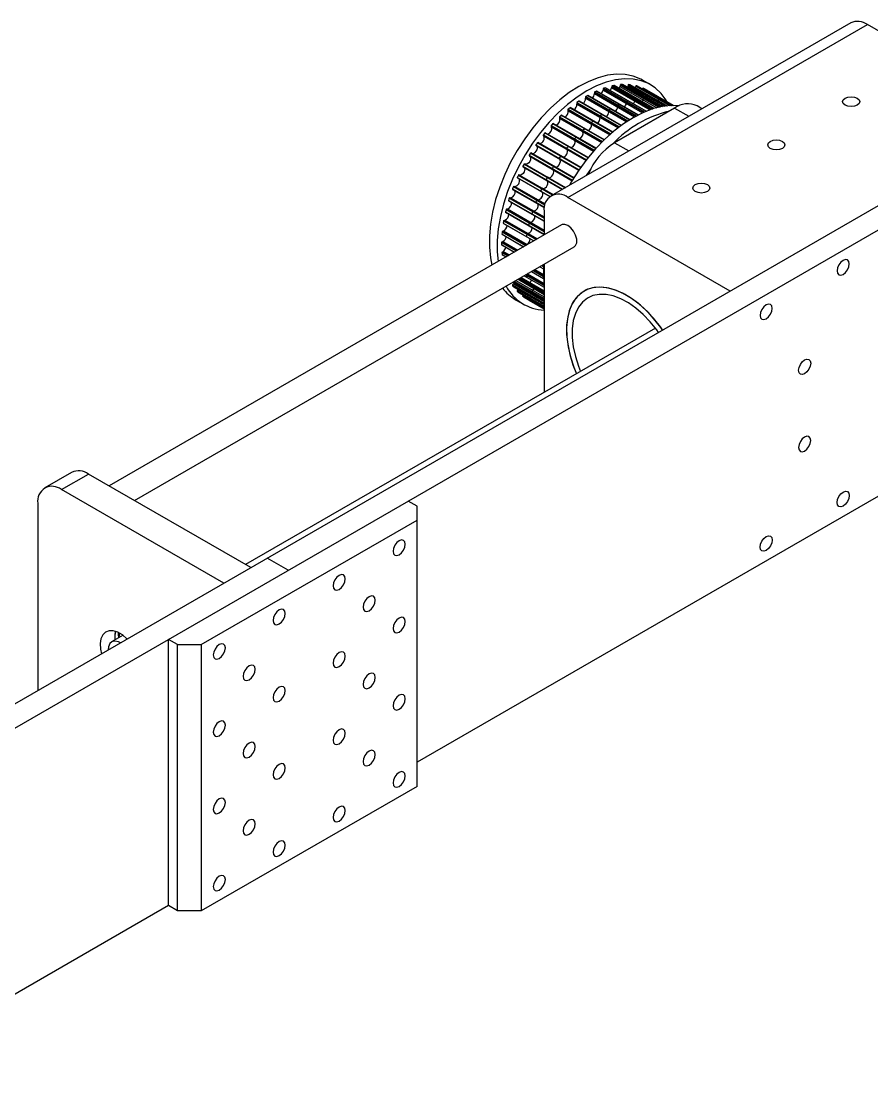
# Model space of a CAD drawing. Header units: millimetres. Extents: x 228 to 8791, y 273 to 5008.
# Drawn here: x 1066.4 to 1267, y 766.3 to 1019.5 of the extents above; entities that cross this region are included whole.
import ezdxf

# ---------------------------------------------------------------- set-up
doc = ezdxf.new("R2010")
doc.units = ezdxf.units.MM

msp = doc.modelspace()

# ---------------------------------------------------------------- linework, layer by layer
at = {"color": 7, "linetype": 'Continuous', "lineweight": 25}
for p, q in [((1262.118, 1019.14), (1191.408, 978.32)), ((1195.376, 977.927), (1266.087, 1018.747)), ((1309.335, 993.781), (1266.087, 1018.747)), ((1214.807, 1004.578), (1212.968, 1005.639)), ((1201.651, 1002.739), (1201.631, 1002.45)), ((1201.651, 1002.739), (1211.405, 997.108)), ((1201.728, 1002.858), (1211.552, 997.187)), ((1202.155, 1003.053), (1211.952, 997.397)), ((1211.975, 997.409), (1202.197, 1003.054)), ((1203.727, 1003.593), (1203.682, 1003.293)), ((1203.682, 1003.293), (1213.007, 997.91)), ((1203.727, 1003.593), (1213.325, 998.052)), ((1203.81, 1003.706), (1213.484, 998.121)), ((1204.23, 1003.845), (1213.868, 998.282)), ((1213.886, 998.289), (1204.264, 1003.843)), ((1205.76, 1004.173), (1205.69, 1003.866)), ((1205.69, 1003.866), (1214.768, 998.626)), ((1205.76, 1004.173), (1215.144, 998.756)), ((1205.849, 1004.279), (1215.317, 998.813)), ((1206.257, 1004.361), (1215.673, 998.925)), ((1215.687, 998.93), (1206.284, 1004.358)), ((1207.728, 1004.474), (1207.635, 1004.163)), ((1207.635, 1004.163), (1216.367, 999.122)), ((1207.728, 1004.474), (1216.809, 999.232)), ((1207.822, 1004.571), (1216.996, 999.275)), ((1208.214, 1004.596), (1217.313, 999.343)), ((1217.322, 999.345), (1208.234, 1004.591)), ((1209.494, 1004.18), (1209.378, 1003.931)), ((1209.61, 1004.492), (1209.494, 1004.18)), ((1209.494, 1004.18), (1217.735, 999.423)), ((1209.61, 1004.492), (1218.248, 999.505)), ((1209.707, 1004.579), (1218.449, 999.533)), ((1210.079, 1004.546), (1218.709, 999.564)), ((1218.714, 999.565), (1210.093, 1004.542)), ((1211.248, 1003.918), (1211.232, 1003.884)), ((1211.385, 1004.226), (1211.248, 1003.918)), ((1211.248, 1003.918), (1218.777, 999.572)), ((1211.385, 1004.226), (1219.36, 999.623)), ((1211.484, 1004.303), (1219.571, 999.635)), ((1211.832, 1004.213), (1211.839, 1004.209)), ((1211.832, 1004.213), (1219.747, 999.643)), ((1219.749, 999.643), (1211.839, 1004.209)), ((1213.034, 1003.681), (1212.969, 1003.557)), ((1213.034, 1003.681), (1220.015, 999.651)), ((1213.134, 1003.746), (1220.225, 999.653)), ((1213.453, 1003.599), (1213.455, 1003.598)), ((1213.453, 1003.599), (1220.288, 999.653)), ((1220.288, 999.653), (1213.455, 1003.598)), ((1197.463, 1000.253), (1197.493, 999.994)), ((1197.463, 1000.253), (1207.42, 994.504)), ((1197.525, 1000.38), (1207.542, 994.597)), ((1197.951, 1000.678), (1207.954, 994.904)), ((1207.986, 994.927), (1198.008, 1000.687)), ((1199.555, 1001.622), (1199.56, 1001.347)), ((1199.555, 1001.622), (1209.426, 995.924)), ((1199.56, 1001.347), (1209.205, 995.779)), ((1199.625, 1001.746), (1209.56, 996.011)), ((1200.054, 1001.994), (1209.969, 996.27)), ((1209.996, 996.287), (1200.104, 1001.998)), ((1201.631, 1002.45), (1211.139, 996.961)), ((1209.162, 1000.13), (1209.207, 1000.429)), ((1211.17, 1000.703), (1211.24, 1001.01)), ((1213.115, 1001), (1213.208, 1001.31)), ((1214.858, 1000.767), (1214.974, 1001.017)), ((1214.974, 1001.017), (1215.09, 1001.328)), ((1216.712, 1000.72), (1216.728, 1000.754)), ((1216.728, 1000.754), (1216.865, 1001.063)), ((1217.319, 1001.046), (1217.312, 1001.049)), ((1218.449, 1000.393), (1218.514, 1000.517)), ((1218.935, 1000.434), (1218.933, 1000.435)), ((1195.396, 998.647), (1195.451, 998.408)), ((1195.396, 998.647), (1205.42, 992.86)), ((1195.449, 998.776), (1205.53, 992.957)), ((1195.451, 998.408), (1205.278, 992.735)), ((1195.869, 999.122), (1205.938, 993.309)), ((1205.975, 993.34), (1195.933, 999.136)), ((1197.493, 999.994), (1207.241, 994.366)), ((1205.04, 998.183), (1205.035, 998.458)), ((1220.558, 999.025), (1206.416, 990.861)), ((1207.111, 999.287), (1207.131, 999.576)), ((1220.558, 999.025), (1223.916, 997.086)), ((1227.02, 998.879), (1225.857, 999.55)), ((973.283, 805.497), (1304.385, 996.638)), ((1191.858, 995.355), (1202.014, 989.492)), ((1202.058, 989.54), (1191.936, 995.383)), ((1193.378, 996.822), (1193.458, 996.605)), ((1193.378, 996.822), (1203.452, 991.007)), ((1193.422, 996.952), (1203.55, 991.105)), ((1193.458, 996.605), (1203.344, 990.898)), ((1193.831, 997.341), (1203.95, 991.499)), ((1203.99, 991.538), (1193.902, 997.362)), ((1200.931, 995.244), (1200.876, 995.484)), ((1202.973, 996.831), (1202.943, 997.089)), ((978.232, 802.639), (1309.335, 993.781)), ((1189.576, 992.598), (1189.701, 992.431)), ((1189.576, 992.598), (1199.712, 986.746)), ((1189.601, 992.724), (1199.788, 986.843)), ((1189.972, 993.187), (1200.155, 987.308)), ((1200.201, 987.366), (1190.057, 993.222)), ((1191.431, 994.798), (1191.534, 994.606)), ((1191.431, 994.798), (1201.541, 988.962)), ((1191.466, 994.927), (1201.628, 989.061)), ((1191.534, 994.606), (1201.464, 988.873)), ((1198.938, 993.442), (1198.858, 993.659)), ((1187.834, 990.244), (1187.98, 990.106)), ((1187.834, 990.244), (1197.985, 984.383)), ((1187.848, 990.367), (1198.05, 984.477)), ((1187.98, 990.106), (1197.959, 984.345)), ((1188.195, 990.859), (1198.395, 984.971)), ((1198.443, 985.039), (1188.286, 990.902)), ((1189.701, 992.431), (1199.662, 986.681)), ((1197.014, 991.442), (1196.911, 991.635)), ((1206.416, 990.861), (1209.774, 988.922)), ((1186.223, 987.763), (1186.388, 987.656)), ((1186.223, 987.763), (1196.382, 981.899)), ((1186.226, 987.881), (1196.436, 981.988)), ((1186.388, 987.656), (1196.376, 981.889)), ((1186.545, 988.397), (1196.754, 982.504)), ((1196.804, 982.583), (1186.642, 988.45)), ((1195.181, 989.268), (1195.056, 989.434)), ((1184.754, 985.295), (1194.122, 979.887)), ((1184.757, 985.185), (1194.028, 979.833)), ((1185.041, 985.829), (1194.728, 980.237)), ((1185.142, 985.891), (1185.318, 985.802)), ((1185.142, 985.891), (1194.832, 980.297)), ((1185.318, 985.802), (1194.843, 980.303)), ((1193.46, 986.943), (1193.314, 987.08)), ((1183.447, 982.635), (1191.179, 978.172)), ((1183.455, 982.534), (1191.106, 978.117)), ((1183.699, 983.182), (1191.764, 978.526)), ((1183.799, 983.256), (1183.991, 983.198)), ((1183.799, 983.256), (1191.878, 978.592)), ((1183.991, 983.198), (1191.924, 978.618)), ((1190.798, 982.638), (1190.622, 982.727)), ((1191.868, 984.492), (1191.703, 984.6)), ((1182.32, 979.932), (1189.824, 975.6)), ((1182.331, 979.841), (1189.814, 975.521)), ((1182.534, 980.485), (1189.943, 976.208)), ((1182.632, 980.57), (1182.838, 980.544)), ((1182.632, 980.57), (1189.976, 976.33)), ((1182.838, 980.544), (1190, 976.41)), ((1189.471, 980.034), (1189.279, 980.092)), ((1181.559, 977.768), (1189.763, 973.032)), ((1181.653, 977.863), (1181.871, 977.87)), ((1181.653, 977.863), (1189.763, 973.181)), ((1181.871, 977.87), (1189.763, 973.314)), ((1188.318, 977.381), (1188.112, 977.406)), ((1233.675, 955.818), (1195.376, 977.927)), ((1180.784, 975.061), (1189.763, 969.877)), ((1180.874, 975.164), (1181.102, 975.204)), ((1180.874, 975.164), (1189.763, 970.033)), ((1181.102, 975.204), (1189.763, 970.204)), ((1181.384, 977.215), (1189.763, 972.378)), ((1181.399, 977.133), (1189.763, 972.305)), ((1180.217, 972.394), (1187.863, 967.98)), ((1180.302, 972.504), (1180.537, 972.576)), ((1180.302, 972.504), (1188.002, 968.06)), ((1180.537, 972.576), (1188.181, 968.163)), ((1180.651, 974.513), (1189.763, 969.253)), ((1180.668, 974.441), (1189.763, 969.191)), ((1187.352, 974.706), (1187.133, 974.699)), ((1189.763, 974.686), (1189.763, 969.077)), ((1193.876, 971.451), (1087.098, 909.809)), ((1179.866, 969.794), (1185.436, 966.579)), ((1179.945, 969.912), (1180.184, 970.015)), ((1179.945, 969.912), (1185.577, 966.66)), ((1180.128, 971.857), (1187.354, 967.686)), ((1180.147, 971.794), (1187.309, 967.66)), ((1180.184, 970.015), (1185.786, 966.781)), ((1186.582, 972.041), (1186.354, 972.001)), ((1179.733, 967.292), (1183.203, 965.289)), ((1179.805, 967.415), (1180.047, 967.548)), ((1179.805, 967.415), (1183.345, 965.371)), ((1179.821, 969.275), (1184.964, 966.306)), ((1179.841, 969.222), (1184.928, 966.285)), ((1180.047, 967.548), (1183.581, 965.508)), ((1186.017, 969.413), (1185.782, 969.341)), ((1093.098, 906.345), (1196.876, 966.255)), ((1179.733, 966.797), (1182.773, 965.042)), ((1179.754, 966.752), (1182.745, 965.025)), ((1179.821, 964.915), (1181.187, 964.126)), ((1179.885, 965.041), (1180.126, 965.203)), ((1179.885, 965.041), (1181.329, 964.208)), ((1180.126, 965.203), (1181.589, 964.358)), ((1185.664, 966.851), (1185.425, 966.748)), ((1179.866, 964.447), (1180.805, 963.905)), ((1179.886, 964.411), (1180.783, 963.893)), ((1189.763, 962.149), (1189.763, 931.898)), ((1185.412, 959.637), (1189.763, 957.125)), ((1185.552, 959.717), (1189.763, 957.286)), ((1185.901, 959.841), (1185.664, 959.653)), ((1185.834, 959.88), (1189.747, 957.621)), ((1185.901, 959.841), (1186.1, 960.034)), ((1186.784, 960.429), (1189.664, 958.766)), ((1186.806, 960.441), (1189.663, 958.792)), ((1187.188, 960.662), (1189.645, 959.243)), ((1187.329, 960.744), (1189.64, 959.409)), ((1187.59, 960.894), (1189.634, 959.714)), ((1188.745, 961.561), (1189.647, 961.041)), ((1188.774, 961.578), (1189.648, 961.073)), ((1189.203, 961.825), (1189.668, 961.557)), ((1189.345, 961.907), (1189.676, 961.716)), ((1189.581, 962.044), (1189.692, 961.98)), ((1182.32, 957.143), (1189.763, 952.846)), ((1182.347, 957.271), (1182.559, 957.527)), ((1182.347, 957.271), (1189.763, 952.989)), ((1182.432, 957.917), (1189.763, 953.685)), ((1182.439, 957.92), (1189.763, 953.692)), ((1182.717, 957.752), (1182.559, 957.527)), ((1182.559, 957.527), (1189.763, 953.368)), ((1182.656, 958.046), (1189.763, 953.943)), ((1182.787, 958.121), (1189.763, 954.094)), ((1183.103, 958.304), (1189.763, 954.459)), ((1183.61, 958.597), (1189.763, 955.044)), ((1183.62, 958.603), (1189.763, 955.056)), ((1183.896, 958.762), (1189.763, 955.375)), ((1184.032, 958.84), (1189.763, 955.532)), ((1184.333, 959.014), (1189.763, 955.879)), ((1185.066, 959.437), (1189.763, 956.725)), ((1185.081, 959.446), (1189.763, 956.743)), ((1186.409, 957.815), (1186.178, 957.601)), ((1182.534, 956.838), (1189.763, 952.664)), ((1182.545, 956.828), (1189.763, 952.661)), ((1183.447, 955.742), (1189.763, 952.095)), ((1183.464, 955.866), (1183.662, 956.139)), ((1183.464, 955.866), (1189.763, 952.23)), ((1183.684, 956.17), (1183.662, 956.139)), ((1183.662, 956.139), (1189.763, 952.617)), ((1183.699, 955.486), (1183.706, 955.481)), ((1183.699, 955.486), (1189.763, 951.986)), ((1183.706, 955.481), (1189.763, 951.984)), ((1184.754, 954.591), (1189.763, 951.699)), ((1184.761, 954.711), (1184.836, 954.829)), ((1184.761, 954.711), (1189.763, 951.823)), ((1187.124, 955.982), (1186.902, 955.746)), ((1188.039, 954.363), (1188.197, 954.589)), ((1183.034, 953.787), (1184.873, 952.725)), ((1185.041, 954.389), (1185.043, 954.387)), ((1185.041, 954.389), (1189.763, 951.663)), ((1185.043, 954.387), (1189.763, 951.662)), ((1186.224, 953.705), (1186.221, 953.707)), ((1186.224, 953.705), (1189.763, 951.662)), ((1188.039, 954.363), (1187.827, 954.107)), ((1189.143, 952.976), (1188.944, 952.702)), ((1189.143, 952.976), (1189.165, 953.007)), ((1189.186, 952.317), (1189.179, 952.323)), ((1216.062, 947.079), (1119.299, 891.22)), ((1309.335, 930.907), (1159.782, 844.572)), ((1078.271, 913.007), (1071.907, 909.333)), ((1075.875, 908.94), (1082.239, 912.614)), ((1120.538, 890.505), (1082.239, 912.614)), ((1114.174, 886.831), (1075.875, 908.94)), ((1070.262, 905.699), (1070.262, 861.482)), ((1159.782, 904.996), (1157.661, 906.221)), ((1159.782, 838.857), (1159.782, 904.996)), ((1108.87, 872.34), (1159.782, 901.731)), ((1129.376, 889.893), (1124.427, 892.75)), ((1090.393, 874.533), (1087.708, 872.982)), ((1089.562, 875.068), (1089.646, 874.951)), ((1103.214, 872.34), (1101.092, 873.565)), ((1101.092, 810.691), (1101.092, 873.565)), ((1103.214, 872.34), (1108.87, 872.34)), ((1103.214, 809.466), (1103.214, 872.34)), ((1108.87, 872.34), (1108.87, 809.466)), ((1159.782, 838.857), (1108.87, 809.466)), ((1101.092, 810.691), (1024.222, 766.315)), ((1103.214, 809.466), (1101.092, 810.691)), ((1108.87, 809.466), (1103.214, 809.466))]:
    msp.add_line(p, q, dxfattribs=at)
at = {"color": 7, "linetype": 'Continuous', "lineweight": 25, "flags": 128}
for points in [[(1212.968, 1005.639), (1212.559, 1005.863), (1210.812, 1006.568), (1208.915, 1006.958), (1206.889, 1007.029), (1204.76, 1006.779), (1202.552, 1006.213), (1200.29, 1005.335), (1198.001, 1004.157), (1195.712, 1002.693), (1193.451, 1000.959), (1191.242, 998.976), (1189.113, 996.767), (1187.088, 994.358), (1185.191, 991.777), (1183.444, 989.056), (1181.868, 986.224), (1180.48, 983.316), (1179.299, 980.366), (1178.336, 977.408), (1177.605, 974.478), (1177.112, 971.608), (1176.864, 968.834), (1176.864, 966.187), (1177.112, 963.699), (1177.455, 961.971)], [(1218.761, 1000.535), (1218.542, 1000.898), (1217.36, 1002.484), (1215.973, 1003.79), (1214.397, 1004.802), (1212.65, 1005.507), (1210.753, 1005.897), (1208.728, 1005.968), (1206.599, 1005.718), (1204.39, 1005.151), (1202.128, 1004.274), (1199.84, 1003.096), (1197.551, 1001.631), (1195.289, 999.897), (1193.081, 997.914), (1190.951, 995.705), (1188.926, 993.297), (1187.029, 990.716), (1185.282, 987.994), (1183.706, 985.163), (1182.319, 982.255), (1181.137, 979.305), (1180.175, 976.347), (1179.443, 973.416), (1178.95, 970.547), (1178.702, 967.773), (1178.702, 965.126), (1178.923, 962.819)], [(1205.69, 1003.866), (1205.555, 1003.493), (1205.375, 1003.202)], [(1207.635, 1004.163), (1207.474, 1003.792), (1207.419, 1003.703)], [(1208.214, 1004.596), (1208.226, 1004.595), (1208.234, 1004.591)], [(1210.079, 1004.546), (1210.09, 1004.543), (1210.093, 1004.542)], [(1213.134, 1003.746), (1213.123, 1003.749), (1213.11, 1003.749), (1213.096, 1003.744), (1213.082, 1003.737), (1213.069, 1003.726), (1213.056, 1003.713), (1213.044, 1003.698), (1213.034, 1003.681)], [(1210.855, 1000.038), (1211.035, 1000.329), (1211.17, 1000.703)], [(1210.855, 1000.038), (1211.035, 1000.329), (1211.17, 1000.703)], [(1212.899, 1000.539), (1212.954, 1000.629), (1213.115, 1001)], [(1212.899, 1000.539), (1212.954, 1000.629), (1213.115, 1001)], [(1213.714, 1001.428), (1213.706, 1001.431), (1213.694, 1001.432)], [(1213.714, 1001.428), (1213.706, 1001.431), (1213.694, 1001.432)], [(1215.573, 1001.378), (1215.57, 1001.379), (1215.559, 1001.382)], [(1215.573, 1001.378), (1215.57, 1001.379), (1215.559, 1001.382)], [(1218.514, 1000.517), (1218.524, 1000.534), (1218.536, 1000.549), (1218.549, 1000.563), (1218.562, 1000.573), (1218.576, 1000.581), (1218.59, 1000.585), (1218.603, 1000.586), (1218.614, 1000.583)], [(1218.514, 1000.517), (1218.524, 1000.534), (1218.536, 1000.549), (1218.549, 1000.563), (1218.562, 1000.573), (1218.576, 1000.581), (1218.59, 1000.585), (1218.603, 1000.586), (1218.614, 1000.583)], [(1260.81, 1001.383), (1261.467, 1001.637), (1262.242, 1001.726), (1263.017, 1001.637), (1263.674, 1001.383), (1264.113, 1001.004), (1264.267, 1000.557), (1264.113, 1000.109), (1263.674, 999.73), (1263.017, 999.477), (1262.242, 999.388), (1261.467, 999.477), (1260.81, 999.73), (1260.371, 1000.109), (1260.217, 1000.557), (1260.371, 1001.004), (1260.81, 1001.383)], [(1221.677, 999.574), (1219.688, 999.641), (1217.559, 999.391), (1215.35, 998.824), (1213.088, 997.947), (1210.8, 996.769), (1208.511, 995.304), (1206.249, 993.57), (1204.041, 991.587), (1201.912, 989.378), (1199.886, 986.969), (1197.989, 984.389), (1196.242, 981.667), (1195.75, 980.827)], [(1191.858, 995.355), (1191.871, 995.368), (1191.885, 995.378), (1191.899, 995.384), (1191.912, 995.388), (1191.925, 995.387), (1191.935, 995.383), (1191.936, 995.383)], [(1189.972, 993.187), (1189.985, 993.201), (1189.999, 993.212), (1190.013, 993.22), (1190.026, 993.225), (1190.039, 993.227), (1190.051, 993.225), (1190.057, 993.222)], [(1187.98, 990.106), (1188.107, 989.88), (1188.128, 989.558), (1188.039, 989.189), (1187.853, 988.825), (1187.597, 988.52), (1187.309, 988.319), (1187.031, 988.252), (1186.978, 988.256)], [(1188.195, 990.859), (1188.207, 990.874), (1188.22, 990.887), (1188.234, 990.897), (1188.248, 990.903), (1188.262, 990.907), (1188.274, 990.907), (1188.285, 990.903), (1188.286, 990.902)], [(1195.537, 990.059), (1195.531, 990.061), (1195.519, 990.063), (1195.506, 990.062), (1195.493, 990.057), (1195.479, 990.048), (1195.465, 990.037), (1195.452, 990.023)], [(1195.537, 990.059), (1195.531, 990.061), (1195.519, 990.063), (1195.506, 990.062), (1195.493, 990.057), (1195.479, 990.048), (1195.465, 990.037), (1195.452, 990.023)], [(1243.132, 991.178), (1243.789, 991.432), (1244.564, 991.521), (1245.339, 991.432), (1245.996, 991.178), (1246.435, 990.799), (1246.589, 990.352), (1246.435, 989.904), (1245.996, 989.525), (1245.339, 989.272), (1244.564, 989.183), (1243.789, 989.272), (1243.132, 989.525), (1242.693, 989.904), (1242.539, 990.352), (1242.693, 990.799), (1243.132, 991.178)], [(1186.388, 987.656), (1186.542, 987.462), (1186.593, 987.162), (1186.533, 986.8), (1186.371, 986.429), (1186.131, 986.104), (1185.848, 985.871), (1185.563, 985.765), (1185.318, 985.802)], [(1186.226, 987.881), (1186.217, 987.864), (1186.21, 987.846), (1186.205, 987.828), (1186.204, 987.811), (1186.204, 987.796), (1186.208, 987.782), (1186.214, 987.771), (1186.223, 987.763)], [(1186.545, 988.397), (1186.557, 988.413), (1186.569, 988.427), (1186.583, 988.439), (1186.597, 988.447), (1186.611, 988.452), (1186.624, 988.454), (1186.636, 988.452), (1186.642, 988.45)], [(1193.766, 987.739), (1193.765, 987.739), (1193.754, 987.743), (1193.742, 987.743), (1193.728, 987.74), (1193.714, 987.733), (1193.7, 987.723), (1193.687, 987.71), (1193.675, 987.695)], [(1193.766, 987.739), (1193.765, 987.739), (1193.754, 987.743), (1193.742, 987.743), (1193.728, 987.74), (1193.714, 987.733), (1193.7, 987.723), (1193.687, 987.71), (1193.675, 987.695)], [(1185.092, 984.991), (1185.123, 984.947), (1185.203, 984.672), (1185.173, 984.322), (1185.037, 983.948), (1184.815, 983.605), (1184.54, 983.343), (1184.251, 983.2), (1183.991, 983.198)], [(1184.754, 985.295), (1184.746, 985.277), (1184.74, 985.259), (1184.737, 985.241), (1184.737, 985.225), (1184.739, 985.21), (1184.744, 985.198), (1184.751, 985.189), (1184.757, 985.185)], [(1185.041, 985.829), (1185.052, 985.846), (1185.064, 985.861), (1185.077, 985.874), (1185.091, 985.884), (1185.105, 985.891), (1185.118, 985.894), (1185.131, 985.894), (1185.142, 985.891)], [(1192.122, 985.286), (1192.116, 985.289), (1192.104, 985.291), (1192.091, 985.289), (1192.077, 985.284), (1192.063, 985.275), (1192.049, 985.264), (1192.037, 985.25), (1192.025, 985.234)], [(1192.122, 985.286), (1192.116, 985.289), (1192.104, 985.291), (1192.091, 985.289), (1192.077, 985.284), (1192.063, 985.275), (1192.049, 985.264), (1192.037, 985.25), (1192.025, 985.234)], [(1192.458, 985.092), (1192.511, 985.088), (1192.789, 985.156), (1193.077, 985.357), (1193.333, 985.661), (1193.519, 986.025), (1193.608, 986.395), (1193.587, 986.716), (1193.46, 986.943)], [(1192.458, 985.092), (1192.511, 985.088), (1192.789, 985.156), (1193.077, 985.357), (1193.333, 985.661), (1193.519, 986.025), (1193.608, 986.395), (1193.587, 986.716), (1193.46, 986.943)], [(1183.447, 982.635), (1183.44, 982.617), (1183.436, 982.599), (1183.434, 982.582), (1183.435, 982.567), (1183.439, 982.553), (1183.445, 982.543), (1183.454, 982.535), (1183.455, 982.534)], [(1190.622, 982.727), (1190.611, 982.731), (1190.598, 982.731), (1190.585, 982.727), (1190.571, 982.72), (1190.557, 982.71), (1190.544, 982.697), (1190.532, 982.682), (1190.521, 982.665)], [(1190.622, 982.727), (1190.611, 982.731), (1190.598, 982.731), (1190.585, 982.727), (1190.571, 982.72), (1190.557, 982.71), (1190.544, 982.697), (1190.532, 982.682), (1190.521, 982.665)], [(1190.798, 982.638), (1191.043, 982.601), (1191.328, 982.707), (1191.611, 982.94), (1191.852, 983.266), (1192.013, 983.636), (1192.073, 983.998), (1192.022, 984.298), (1191.868, 984.492)], [(1190.798, 982.638), (1191.043, 982.601), (1191.328, 982.707), (1191.611, 982.94), (1191.852, 983.266), (1192.013, 983.636), (1192.073, 983.998), (1192.022, 984.298), (1191.868, 984.492)], [(1191.703, 984.6), (1191.694, 984.608), (1191.688, 984.618), (1191.685, 984.632), (1191.684, 984.648), (1191.686, 984.665), (1191.69, 984.682), (1191.697, 984.7), (1191.706, 984.718)], [(1191.703, 984.6), (1191.694, 984.608), (1191.688, 984.618), (1191.685, 984.632), (1191.684, 984.648), (1191.686, 984.665), (1191.69, 984.682), (1191.697, 984.7), (1191.706, 984.718)], [(1200.795, 984.686), (1199.828, 983.328), (1199.662, 983.085)], [(1182.32, 979.932), (1182.314, 979.914), (1182.311, 979.896), (1182.311, 979.88), (1182.313, 979.866), (1182.318, 979.854), (1182.326, 979.845), (1182.331, 979.841)], [(1189.471, 980.034), (1189.731, 980.037), (1190.02, 980.179), (1190.296, 980.441), (1190.518, 980.785), (1190.653, 981.158), (1190.683, 981.508), (1190.603, 981.783), (1190.572, 981.828)], [(1189.471, 980.034), (1189.731, 980.037), (1190.02, 980.179), (1190.296, 980.441), (1190.518, 980.785), (1190.653, 981.158), (1190.683, 981.508), (1190.603, 981.783), (1190.572, 981.828)], [(1190.237, 982.021), (1190.231, 982.025), (1190.224, 982.035), (1190.219, 982.047), (1190.217, 982.061), (1190.217, 982.078), (1190.22, 982.095), (1190.226, 982.113), (1190.234, 982.131)], [(1190.237, 982.021), (1190.231, 982.025), (1190.224, 982.035), (1190.219, 982.047), (1190.217, 982.061), (1190.217, 982.078), (1190.22, 982.095), (1190.226, 982.113), (1190.234, 982.131)], [(1225.455, 980.973), (1226.112, 981.227), (1226.886, 981.316), (1227.661, 981.227), (1228.318, 980.973), (1228.757, 980.594), (1228.911, 980.147), (1228.757, 979.699), (1228.318, 979.32), (1227.661, 979.067), (1226.886, 978.978), (1226.112, 979.067), (1225.455, 979.32), (1225.016, 979.699), (1224.861, 980.147), (1225.016, 980.594), (1225.455, 980.973)], [(1188.935, 979.371), (1188.934, 979.371), (1188.925, 979.379), (1188.919, 979.39), (1188.915, 979.403), (1188.914, 979.419), (1188.916, 979.436), (1188.92, 979.454), (1188.927, 979.472)], [(1188.935, 979.371), (1188.934, 979.371), (1188.925, 979.379), (1188.919, 979.39), (1188.915, 979.403), (1188.914, 979.419), (1188.916, 979.436), (1188.92, 979.454), (1188.927, 979.472)], [(1181.384, 977.215), (1181.38, 977.197), (1181.378, 977.18), (1181.38, 977.165), (1181.384, 977.151), (1181.39, 977.141), (1181.399, 977.133), (1181.399, 977.133)], [(1187.811, 976.677), (1187.806, 976.681), (1187.799, 976.69), (1187.793, 976.702), (1187.791, 976.717), (1187.791, 976.733), (1187.794, 976.75), (1187.8, 976.768)], [(1187.811, 976.677), (1187.806, 976.681), (1187.799, 976.69), (1187.793, 976.702), (1187.791, 976.717), (1187.791, 976.733), (1187.794, 976.75), (1187.8, 976.768)], [(1196.876, 966.255), (1197.213, 966.568), (1197.465, 967.222), (1197.465, 968.072), (1197.213, 969.017), (1196.74, 969.942), (1196.102, 970.736), (1195.376, 971.303), (1194.651, 971.574), (1194.013, 971.517), (1193.876, 971.451)], [(1260.343, 959.762), (1260.891, 960.204), (1261.355, 960.831), (1261.666, 961.546), (1261.775, 962.242), (1261.666, 962.812), (1261.355, 963.169), (1260.891, 963.259), (1260.343, 963.069), (1259.795, 962.627), (1259.33, 962), (1259.02, 961.284), (1258.911, 960.589), (1259.02, 960.019), (1259.33, 959.662), (1259.795, 959.571), (1260.343, 959.762)], [(1186.409, 957.815), (1186.665, 958.119), (1186.827, 958.42)], [(1186.409, 957.815), (1186.665, 958.119), (1186.827, 958.42)], [(1182.534, 956.838), (1182.543, 956.829), (1182.545, 956.828)], [(1184.754, 954.591), (1184.746, 954.599), (1184.74, 954.611), (1184.737, 954.625), (1184.737, 954.641), (1184.739, 954.658), (1184.744, 954.676), (1184.751, 954.694), (1184.761, 954.711)], [(1187.053, 955.249), (1187.046, 955.255), (1187.039, 955.265)], [(1187.053, 955.249), (1187.046, 955.255), (1187.039, 955.265)], [(1187.124, 955.982), (1187.365, 956.307), (1187.415, 956.4)], [(1187.124, 955.982), (1187.365, 956.307), (1187.415, 956.4)], [(1217.733, 946.615), (1217.213, 947.348), (1215.587, 949.398), (1213.848, 951.254), (1212.026, 952.882), (1210.153, 954.254), (1208.264, 955.344), (1206.392, 956.134), (1204.57, 956.61), (1202.831, 956.762), (1201.205, 956.589), (1199.722, 956.093), (1198.409, 955.283), (1197.289, 954.173), (1196.381, 952.784), (1195.702, 951.141), (1195.264, 949.271), (1195.075, 947.21), (1195.138, 944.993), (1195.452, 942.661), (1196.012, 940.254), (1196.807, 937.816), (1197.41, 936.312)], [(1217.738, 946.618), (1217.602, 946.814), (1216.009, 948.908), (1214.294, 950.816), (1212.489, 952.505), (1210.625, 953.944), (1208.736, 955.107), (1206.855, 955.975), (1205.017, 956.53), (1203.253, 956.764), (1201.595, 956.672), (1200.074, 956.256), (1198.715, 955.523), (1197.544, 954.486), (1196.58, 953.164), (1195.842, 951.58), (1195.343, 949.764), (1195.091, 947.746), (1195.091, 945.563), (1195.343, 943.255), (1195.842, 940.861), (1196.58, 938.426), (1197.405, 936.309)], [(1216.798, 946.075), (1216.385, 946.648), (1214.835, 948.577), (1213.175, 950.31), (1211.437, 951.813), (1209.657, 953.057), (1207.867, 954.018), (1206.104, 954.677), (1204.401, 955.021), (1202.792, 955.044), (1201.307, 954.745), (1199.977, 954.129), (1198.826, 953.21), (1197.877, 952.004), (1197.149, 950.536), (1196.655, 948.833), (1196.406, 946.929), (1196.406, 944.862), (1196.655, 942.67), (1197.149, 940.398), (1197.877, 938.089), (1198.356, 936.858)], [(1188.025, 953.664), (1188.023, 953.666), (1188.014, 953.674)], [(1188.025, 953.664), (1188.023, 953.666), (1188.014, 953.674)], [(1242.16, 949.265), (1242.708, 949.707), (1243.172, 950.334), (1243.483, 951.049), (1243.592, 951.745), (1243.483, 952.315), (1243.172, 952.672), (1242.708, 952.763), (1242.16, 952.572), (1241.612, 952.13), (1241.147, 951.503), (1240.837, 950.788), (1240.728, 950.092), (1240.837, 949.522), (1241.147, 949.165), (1241.612, 949.075), (1242.16, 949.265)], [(1251.251, 936.277), (1250.703, 936.087), (1250.239, 936.177), (1249.928, 936.534), (1249.819, 937.104), (1249.928, 937.8), (1250.239, 938.515), (1250.703, 939.142), (1251.251, 939.584), (1251.799, 939.775), (1252.264, 939.685), (1252.574, 939.327), (1252.683, 938.757), (1252.574, 938.062), (1252.264, 937.346), (1251.799, 936.72), (1251.251, 936.277)], [(1251.251, 918.041), (1251.799, 918.483), (1252.264, 919.11), (1252.574, 919.826), (1252.683, 920.521), (1252.574, 921.091), (1252.264, 921.448), (1251.799, 921.539), (1251.251, 921.348), (1250.703, 920.906), (1250.239, 920.279), (1249.928, 919.564), (1249.819, 918.868), (1249.928, 918.298), (1250.239, 917.941), (1250.703, 917.851), (1251.251, 918.041)], [(1260.343, 905.053), (1259.795, 904.863), (1259.33, 904.953), (1259.02, 905.311), (1258.911, 905.88), (1259.02, 906.576), (1259.33, 907.292), (1259.795, 907.918), (1260.343, 908.36), (1260.891, 908.551), (1261.355, 908.461), (1261.666, 908.103), (1261.775, 907.534), (1261.666, 906.838), (1261.355, 906.122), (1260.891, 905.496), (1260.343, 905.053)], [(1155.539, 893.545), (1156.087, 893.987), (1156.552, 894.614), (1156.862, 895.33), (1156.971, 896.025), (1156.862, 896.595), (1156.552, 896.952), (1156.087, 897.043), (1155.539, 896.852), (1154.991, 896.41), (1154.527, 895.783), (1154.217, 895.068), (1154.108, 894.372), (1154.217, 893.802), (1154.527, 893.445), (1154.991, 893.355), (1155.539, 893.545)], [(1242.16, 894.557), (1241.612, 894.366), (1241.147, 894.457), (1240.837, 894.814), (1240.728, 895.384), (1240.837, 896.079), (1241.147, 896.795), (1241.612, 897.422), (1242.16, 897.864), (1242.708, 898.054), (1243.172, 897.964), (1243.483, 897.607), (1243.592, 897.037), (1243.483, 896.341), (1243.172, 895.626), (1242.708, 894.999), (1242.16, 894.557)], [(1141.397, 885.381), (1141.945, 885.823), (1142.41, 886.45), (1142.72, 887.166), (1142.829, 887.861), (1142.72, 888.431), (1142.41, 888.788), (1141.945, 888.879), (1141.397, 888.688), (1140.849, 888.246), (1140.385, 887.619), (1140.074, 886.904), (1139.965, 886.208), (1140.074, 885.638), (1140.385, 885.281), (1140.849, 885.191), (1141.397, 885.381)], [(1148.468, 880.345), (1149.016, 880.787), (1149.481, 881.414), (1149.791, 882.13), (1149.9, 882.825), (1149.791, 883.395), (1149.481, 883.752), (1149.016, 883.843), (1148.468, 883.652), (1147.92, 883.21), (1147.456, 882.583), (1147.145, 881.868), (1147.036, 881.172), (1147.145, 880.602), (1147.456, 880.245), (1147.92, 880.155), (1148.468, 880.345)], [(1127.255, 877.217), (1127.803, 877.659), (1128.268, 878.286), (1128.578, 879.001), (1128.687, 879.697), (1128.578, 880.267), (1128.268, 880.624), (1127.803, 880.714), (1127.255, 880.524), (1126.707, 880.082), (1126.243, 879.455), (1125.932, 878.74), (1125.823, 878.044), (1125.932, 877.474), (1126.243, 877.117), (1126.707, 877.027), (1127.255, 877.217)], [(1155.539, 875.309), (1156.087, 875.751), (1156.552, 876.378), (1156.862, 877.094), (1156.971, 877.789), (1156.862, 878.359), (1156.552, 878.716), (1156.087, 878.807), (1155.539, 878.616), (1154.991, 878.174), (1154.527, 877.547), (1154.217, 876.832), (1154.108, 876.136), (1154.217, 875.566), (1154.527, 875.209), (1154.991, 875.119), (1155.539, 875.309)], [(1091.377, 873.671), (1091.327, 873.721), (1090.257, 874.631), (1089.158, 875.266), (1088.088, 875.591), (1087.106, 875.588), (1086.264, 875.258), (1085.607, 874.619), (1085.172, 873.705), (1084.981, 872.565), (1085.045, 871.261), (1085.277, 870.149)], [(1088.575, 875.481), (1088.446, 874.565), (1088.488, 873.432)], [(1089.391, 873.954), (1089.341, 874.773), (1089.354, 875.175)], [(1089.466, 873.998), (1089.585, 874.751), (1089.646, 874.951)], [(1089.774, 872.745), (1089.286, 872.991), (1088.481, 873.169), (1087.784, 873.023), (1087.258, 872.565), (1086.95, 871.837), (1086.88, 871.075)], [(1113.113, 869.053), (1113.661, 869.495), (1114.126, 870.122), (1114.436, 870.837), (1114.545, 871.533), (1114.436, 872.103), (1114.126, 872.46), (1113.661, 872.55), (1113.113, 872.36), (1112.565, 871.918), (1112.101, 871.291), (1111.79, 870.576), (1111.681, 869.88), (1111.79, 869.31), (1112.101, 868.953), (1112.565, 868.862), (1113.113, 869.053)], [(1141.397, 867.145), (1141.945, 867.587), (1142.41, 868.214), (1142.72, 868.929), (1142.829, 869.625), (1142.72, 870.195), (1142.41, 870.552), (1141.945, 870.642), (1141.397, 870.452), (1140.849, 870.01), (1140.385, 869.383), (1140.074, 868.668), (1139.965, 867.972), (1140.074, 867.402), (1140.385, 867.045), (1140.849, 866.955), (1141.397, 867.145)], [(1120.184, 864.017), (1120.732, 864.459), (1121.197, 865.086), (1121.507, 865.801), (1121.616, 866.497), (1121.507, 867.067), (1121.197, 867.424), (1120.732, 867.514), (1120.184, 867.324), (1119.636, 866.882), (1119.172, 866.255), (1118.861, 865.54), (1118.752, 864.844), (1118.861, 864.274), (1119.172, 863.917), (1119.636, 863.826), (1120.184, 864.017)], [(1148.468, 862.109), (1149.016, 862.551), (1149.481, 863.178), (1149.791, 863.893), (1149.9, 864.589), (1149.791, 865.159), (1149.481, 865.516), (1149.016, 865.606), (1148.468, 865.416), (1147.92, 864.974), (1147.456, 864.347), (1147.145, 863.632), (1147.036, 862.936), (1147.145, 862.366), (1147.456, 862.009), (1147.92, 861.919), (1148.468, 862.109)], [(1127.255, 858.981), (1127.803, 859.423), (1128.268, 860.05), (1128.578, 860.765), (1128.687, 861.461), (1128.578, 862.031), (1128.268, 862.388), (1127.803, 862.478), (1127.255, 862.288), (1126.707, 861.846), (1126.243, 861.219), (1125.932, 860.504), (1125.823, 859.808), (1125.932, 859.238), (1126.243, 858.881), (1126.707, 858.79), (1127.255, 858.981)], [(1155.539, 857.073), (1156.087, 857.515), (1156.552, 858.142), (1156.862, 858.857), (1156.971, 859.553), (1156.862, 860.123), (1156.552, 860.48), (1156.087, 860.57), (1155.539, 860.38), (1154.991, 859.938), (1154.527, 859.311), (1154.217, 858.596), (1154.108, 857.9), (1154.217, 857.33), (1154.527, 856.973), (1154.991, 856.883), (1155.539, 857.073)], [(1113.113, 850.817), (1113.661, 851.259), (1114.126, 851.886), (1114.436, 852.601), (1114.545, 853.297), (1114.436, 853.867), (1114.126, 854.224), (1113.661, 854.314), (1113.113, 854.124), (1112.565, 853.682), (1112.101, 853.055), (1111.79, 852.339), (1111.681, 851.644), (1111.79, 851.074), (1112.101, 850.717), (1112.565, 850.626), (1113.113, 850.817)], [(1141.397, 848.909), (1141.945, 849.351), (1142.41, 849.978), (1142.72, 850.693), (1142.829, 851.389), (1142.72, 851.959), (1142.41, 852.316), (1141.945, 852.406), (1141.397, 852.216), (1140.849, 851.774), (1140.385, 851.147), (1140.074, 850.432), (1139.965, 849.736), (1140.074, 849.166), (1140.385, 848.809), (1140.849, 848.718), (1141.397, 848.909)], [(1120.184, 845.781), (1120.732, 846.223), (1121.197, 846.85), (1121.507, 847.565), (1121.616, 848.261), (1121.507, 848.831), (1121.197, 849.188), (1120.732, 849.278), (1120.184, 849.088), (1119.636, 848.646), (1119.172, 848.019), (1118.861, 847.303), (1118.752, 846.608), (1118.861, 846.038), (1119.172, 845.681), (1119.636, 845.59), (1120.184, 845.781)], [(1148.468, 843.873), (1149.016, 844.315), (1149.481, 844.942), (1149.791, 845.657), (1149.9, 846.353), (1149.791, 846.923), (1149.481, 847.28), (1149.016, 847.37), (1148.468, 847.18), (1147.92, 846.738), (1147.456, 846.111), (1147.145, 845.396), (1147.036, 844.7), (1147.145, 844.13), (1147.456, 843.773), (1147.92, 843.682), (1148.468, 843.873)], [(1127.255, 840.745), (1127.803, 841.187), (1128.268, 841.814), (1128.578, 842.529), (1128.687, 843.225), (1128.578, 843.795), (1128.268, 844.152), (1127.803, 844.242), (1127.255, 844.052), (1126.707, 843.61), (1126.243, 842.983), (1125.932, 842.267), (1125.823, 841.572), (1125.932, 841.002), (1126.243, 840.645), (1126.707, 840.554), (1127.255, 840.745)], [(1155.539, 838.837), (1156.087, 839.279), (1156.552, 839.906), (1156.862, 840.621), (1156.971, 841.317), (1156.862, 841.887), (1156.552, 842.244), (1156.087, 842.334), (1155.539, 842.144), (1154.991, 841.702), (1154.527, 841.075), (1154.217, 840.36), (1154.108, 839.664), (1154.217, 839.094), (1154.527, 838.737), (1154.991, 838.646), (1155.539, 838.837)], [(1113.113, 832.581), (1113.661, 833.023), (1114.126, 833.65), (1114.436, 834.365), (1114.545, 835.061), (1114.436, 835.631), (1114.126, 835.988), (1113.661, 836.078), (1113.113, 835.888), (1112.565, 835.446), (1112.101, 834.819), (1111.79, 834.103), (1111.681, 833.408), (1111.79, 832.838), (1112.101, 832.481), (1112.565, 832.39), (1113.113, 832.581)], [(1141.397, 830.673), (1141.945, 831.115), (1142.41, 831.742), (1142.72, 832.457), (1142.829, 833.153), (1142.72, 833.723), (1142.41, 834.08), (1141.945, 834.17), (1141.397, 833.98), (1140.849, 833.538), (1140.385, 832.911), (1140.074, 832.195), (1139.965, 831.5), (1140.074, 830.93), (1140.385, 830.573), (1140.849, 830.482), (1141.397, 830.673)], [(1120.184, 827.545), (1120.732, 827.987), (1121.197, 828.614), (1121.507, 829.329), (1121.616, 830.025), (1121.507, 830.595), (1121.197, 830.952), (1120.732, 831.042), (1120.184, 830.852), (1119.636, 830.41), (1119.172, 829.783), (1118.861, 829.067), (1118.752, 828.372), (1118.861, 827.802), (1119.172, 827.445), (1119.636, 827.354), (1120.184, 827.545)], [(1127.255, 822.509), (1127.803, 822.951), (1128.268, 823.578), (1128.578, 824.293), (1128.687, 824.989), (1128.578, 825.559), (1128.268, 825.916), (1127.803, 826.006), (1127.255, 825.816), (1126.707, 825.374), (1126.243, 824.747), (1125.932, 824.031), (1125.823, 823.336), (1125.932, 822.766), (1126.243, 822.409), (1126.707, 822.318), (1127.255, 822.509)], [(1113.113, 814.345), (1113.661, 814.787), (1114.126, 815.414), (1114.436, 816.129), (1114.545, 816.825), (1114.436, 817.395), (1114.126, 817.752), (1113.661, 817.842), (1113.113, 817.652), (1112.565, 817.21), (1112.101, 816.583), (1111.79, 815.867), (1111.681, 815.172), (1111.79, 814.602), (1112.101, 814.245), (1112.565, 814.154), (1113.113, 814.345)]]:
    msp.add_lwpolyline(points, dxfattribs=at)
at = {"color": 7, "linetype": 'Continuous', "lineweight": 25}
for centre, radius, start, end in [((1263.762, 1015.502), 3.992, 54.38242, 114.30712), ((1201.802, 1002.726), 0.152, 119.30944, 174.80813), ((1211.373, 982.269), 22.737, 113.91791, 115.10021), ((1202.176, 1003.014), 0.0449, 63.27974, 118.89351), ((1201.947, 1003.596), 1.761, 318.73673, 350.12008), ((1203.873, 1003.572), 0.148, 115.22872, 171.86319), ((1210.023, 985.686), 19.06, 107.69275, 109.02258), ((1204.245, 1003.806), 0.0422, 62.46748, 110.93483), ((1205.898, 1004.147), 0.141, 110.60702, 169.26657), ((1209.203, 988.731), 15.906, 100.67447, 102.17476), ((1206.266, 1004.324), 0.0386, 61.07492, 103.12162), ((1207.856, 1004.444), 0.131, 105.3499, 166.99833), ((1208.859, 991.256), 13.355, 92.77081, 94.45651), ((1209.727, 1004.461), 0.12, 99.34336, 165.0447), ((1208.874, 993.163), 11.446, 83.95633, 85.82463), ((1211.489, 1004.195), 0.108, 92.45755, 163.38927), ((1209.08, 994.407), 10.184, 74.32493, 76.34459), ((1209.282, 994.999), 9.558, 64.12764, 66.23452), ((1197.614, 1000.258), 0.151, 126.12918, 181.88173), ((1215.545, 975.042), 31.093, 124.46057, 125.42021), ((1197.987, 1000.64), 0.0524, 66.00015, 132.34447), ((1197.889, 1001.41), 1.672, 310.19928, 357.81045), ((1199.708, 1001.617), 0.153, 122.92401, 178.13252), ((1213.241, 978.655), 26.806, 119.46761, 120.52701), ((1200.083, 1001.953), 0.0497, 65.41506, 125.07368), ((1199.923, 1002.632), 1.717, 314.50964, 353.927), ((1207.427, 1000.432), 1.761, 318.73673, 350.12008), ((1209.353, 1000.408), 0.148, 115.22872, 171.86319), ((1215.503, 982.523), 19.06, 107.69275, 109.02258), ((1209.725, 1000.642), 0.0422, 62.46748, 110.93483), ((1211.378, 1000.983), 0.141, 110.60702, 169.26657), ((1214.683, 985.567), 15.906, 100.67447, 102.17476), ((1211.746, 1001.16), 0.0386, 61.07492, 103.12162), ((1213.336, 1001.281), 0.131, 105.3499, 166.99833), ((1214.339, 988.092), 13.355, 92.77081, 94.45651), ((1215.207, 1001.297), 0.12, 99.34336, 165.0447), ((1214.354, 990), 11.446, 83.95633, 85.82463), ((1216.969, 1001.032), 0.108, 92.45755, 163.38927), ((1214.56, 991.244), 10.184, 74.32493, 76.34459), ((1214.762, 991.835), 9.558, 64.12764, 66.23452), ((1193.911, 998.234), 1.55, 300.63586, 6.43759), ((1195.541, 998.663), 0.146, 128.96573, 186.1178), ((1218.141, 971.624), 35.386, 129.00533, 129.88568), ((1195.912, 999.082), 0.0581, 68.51963, 137.23001), ((1195.894, 999.931), 1.6, 305.30593, 2.25606), ((1203.467, 997.474), 0.054, 67.09127, 131.25334), ((1203.369, 998.247), 1.672, 310.19928, 357.81045), ((1205.188, 998.453), 0.153, 122.92401, 178.13252), ((1218.721, 975.492), 26.806, 119.46761, 120.52701), ((1205.563, 998.789), 0.0497, 65.41506, 125.07368), ((1226.036, 971.234), 27.9, 103.903, 136.22827), ((1205.403, 999.468), 1.717, 314.50964, 353.927), ((1207.283, 999.562), 0.152, 119.30944, 174.80813), ((1216.853, 979.105), 22.737, 113.91791, 115.10021), ((1207.657, 999.85), 0.0449, 63.27974, 118.89351), ((1223.658, 994.74), 5.288, 65.42308, 125.88738), ((1223.409, 966.053), 43.06, 137.11676, 137.88914), ((1192.028, 996.305), 1.461, 294.66695, 11.84484), ((1193.514, 996.848), 0.138, 131.46101, 190.92139), ((1220.837, 968.579), 39.453, 133.1968, 134.01557), ((1193.88, 997.303), 0.0629, 70.27644, 142.44559), ((1199.402, 995.065), 1.539, 300.38249, 6.69095), ((1201.021, 995.499), 0.146, 128.96573, 186.1178), ((1223.621, 968.46), 35.386, 129.00533, 129.88568), ((1201.392, 995.917), 0.06, 69.70234, 136.04731), ((1201.378, 996.765), 1.596, 305.22152, 2.34048), ((1203.094, 997.094), 0.151, 126.12918, 181.88173), ((1221.025, 971.878), 31.093, 124.46057, 125.42021), ((1189.684, 992.642), 0.117, 135.4934, 202.65206), ((1225.627, 964.145), 45.986, 140.8358, 141.57506), ((1190.191, 994.203), 1.401, 289.13447, 16.68199), ((1191.554, 994.835), 0.128, 133.63244, 196.39299), ((1197.508, 993.142), 1.461, 294.66695, 11.84484), ((1198.994, 993.685), 0.138, 131.46101, 190.92139), ((1226.317, 965.415), 39.453, 133.1968, 134.01557), ((1199.361, 994.139), 0.0629, 70.27644, 142.44559), ((1187.924, 990.296), 0.104, 137.06384, 209.83154), ((1227.271, 962.9), 48.048, 144.41591, 145.13387), ((1188.453, 991.936), 1.343, 283.21369, 21.6344), ((1231.107, 960.981), 45.986, 140.8358, 141.57506), ((1195.671, 991.04), 1.401, 289.13447, 16.68199), ((1197.034, 991.671), 0.128, 133.63244, 196.39299), ((1228.889, 962.889), 43.06, 137.11676, 137.88914), ((1197.396, 992.153), 0.0694, 72.9918, 146.29448), ((1215.098, 977.26), 16.136, 122.55255, 157.72501), ((1228.157, 962.307), 49.114, 147.91303, 148.62056), ((1232.751, 959.736), 48.048, 144.41591, 145.13387), ((1193.942, 988.768), 1.336, 282.86501, 21.98307), ((1195.164, 989.479), 0.117, 135.4934, 202.65206), ((1228.155, 962.302), 49.115, 151.37944, 152.08695), ((1233.637, 959.144), 49.114, 147.91303, 148.62056), ((1193.404, 987.132), 0.104, 137.06384, 209.83154), ((1227.2, 962.773), 48.05, 154.86606, 155.58399), ((1183.799, 983.151), 0.104, 90.16191, 162.93931), ((1233.635, 959.139), 49.115, 151.37944, 152.08695), ((1225.302, 963.574), 45.99, 158.42471, 159.16393), ((1182.647, 980.454), 0.117, 97.34292, 164.50932), ((1182.652, 981.867), 1.336, 278.01364, 17.15089), ((1232.68, 959.609), 48.05, 154.86606, 155.58399), ((1189.279, 979.988), 0.104, 90.16191, 162.93931), ((1222.541, 964.54), 43.065, 162.11038, 162.88271), ((1181.683, 977.738), 0.128, 103.60331, 166.36981), ((1181.549, 979.234), 1.401, 283.31555, 10.87998), ((1230.782, 960.41), 45.99, 158.42471, 159.16393), ((1188.127, 977.29), 0.117, 97.34292, 164.50932), ((1188.123, 978.709), 1.343, 278.36323, 16.8013), ((1193.185, 975.241), 3.466, 50.79671, 189.21404), ((1219.068, 965.504), 39.459, 165.98362, 166.8023), ((1180.919, 975.034), 0.138, 109.07604, 168.54075), ((1180.647, 976.592), 1.46, 288.15333, 5.34658), ((1187.029, 976.07), 1.401, 283.31555, 10.87998), ((1215.084, 966.316), 35.393, 170.11305, 170.9933), ((1180.362, 972.371), 0.146, 113.88058, 171.03551), ((1179.928, 973.99), 1.539, 293.30742, 359.63069), ((1180.709, 974.489), 0.0629, 157.55343, 229.7248), ((1186.127, 973.428), 1.46, 288.15333, 5.34658), ((1186.927, 974.02), 0.0694, 153.70527, 227.00932), ((1228.022, 961.376), 43.065, 162.11038, 162.88271), ((1187.163, 974.575), 0.128, 103.60331, 166.36981), ((1210.826, 966.856), 31.1, 174.57793, 175.53743), ((1180.016, 969.778), 0.151, 118.11746, 173.87152), ((1180.184, 971.84), 0.0581, 162.76832, 231.48164), ((1179.443, 971.428), 1.596, 297.65838, 354.7911), ((1185.398, 970.833), 1.55, 293.56109, 359.37703), ((1186.189, 971.326), 0.0629, 157.55343, 229.7248), ((1224.548, 962.341), 39.459, 165.98362, 166.8023), ((1186.399, 971.87), 0.138, 109.07604, 168.54075), ((1206.545, 967.044), 26.813, 179.47039, 180.52961), ((1179.886, 967.284), 0.153, 121.86738, 177.07609), ((1179.872, 969.264), 0.0524, 167.65276, 234.00154), ((1179.156, 968.963), 1.672, 302.18875, 349.81295), ((1185.666, 968.677), 0.06, 163.95112, 230.29884), ((1220.564, 963.153), 35.393, 170.11305, 170.9933), ((1184.919, 968.267), 1.6, 297.74302, 354.70646), ((1185.842, 969.207), 0.146, 113.88058, 171.03551), ((1179.783, 966.792), 0.0497, 174.92279, 234.58668), ((1179.973, 964.916), 0.152, 125.19239, 180.68999), ((1202.481, 966.856), 22.743, 184.89627, 186.07836), ((1179.115, 966.591), 1.717, 306.07231, 345.50246), ((1185.496, 966.615), 0.151, 118.11746, 173.87152), ((1179.911, 964.448), 0.0449, 181.10157, 236.72268), ((1185.756, 959.536), 0.148, 128.1379, 184.76993), ((1217.319, 960.156), 27.688, 176.22208, 185.59328), ((1182.432, 957.186), 0.12, 134.95788, 200.65205), ((1191.792, 963.573), 11.449, 214.16666, 216.03469), ((1204.325, 963.153), 19.066, 190.9728, 192.30238), ((1185.739, 959.097), 0.0422, 189.0592, 237.53529), ((1186.27, 957.495), 0.141, 130.73503, 189.39072), ((1201.278, 962.34), 15.911, 197.81934, 199.31935), ((1186.301, 957.088), 0.0386, 196.87085, 238.92876), ((1188.336, 962.864), 10.512, 217.28331, 239.7137), ((1190.171, 961.928), 10.599, 207.86111, 267.79459), ((1183.543, 955.792), 0.108, 136.61375, 207.53639), ((1190.817, 962.771), 10.185, 223.64551, 225.66497), ((1190.406, 962.3), 9.559, 233.75485, 235.86166), ((1186.991, 955.65), 0.131, 133.00377, 194.64677), ((1198.918, 961.375), 13.359, 205.53618, 207.22158), ((1187.912, 954.022), 0.12, 134.95788, 200.65205), ((1197.273, 960.409), 11.449, 214.16666, 216.03469), ((1189.023, 952.628), 0.108, 136.61375, 207.53639), ((1196.298, 959.608), 10.185, 223.64551, 225.66497), ((1079.914, 909.369), 3.992, 54.38242, 114.30712), ((1073.684, 906.254), 3.466, 50.79671, 189.21404), ((1094.479, 874.226), 6.006, 168.01818, 187.39277)]:
    msp.add_arc(centre, radius, start, end, dxfattribs=at)

doc.saveas('drawing.dxf')
